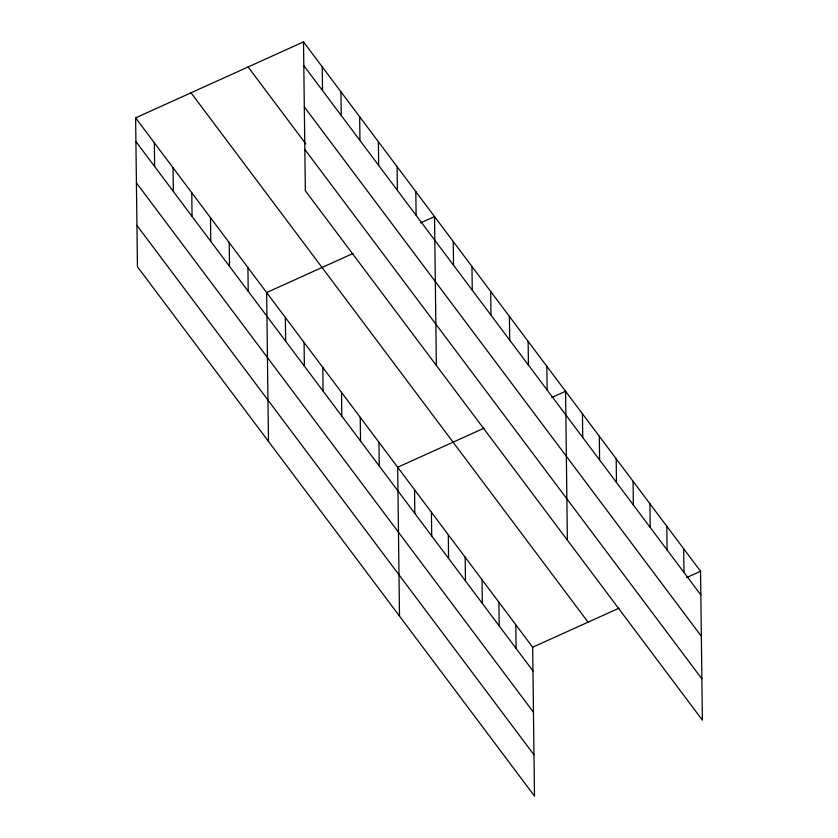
<?xml version="1.0" encoding="UTF-8"?>
<svg xmlns="http://www.w3.org/2000/svg" width="838" height="838" viewBox="0 0 838 838"><rect width="100%" height="100%" fill="white"/><g stroke="black" fill="none" stroke-linecap="round" stroke-linejoin="round"><path stroke-width="1.26" d="M135.62 117.865L532.664 647.229L534.487 796.1L137.442 266.735L135.62 117.865L303.513 41.9L700.558 571.265L702.38 720.135L305.336 190.771L303.513 41.9M352.976 253.495L266.641 292.556L268.464 441.427M420.686 222.856L434.534 216.592L436.357 365.462M483.997 428.187L397.673 467.248L399.496 616.119M551.718 397.547L565.566 391.283L567.378 540.154M532.664 647.229L618.989 608.179M686.71 577.539L700.558 571.265M303.806 65.594L700.851 594.959M304.309 106.897L701.354 636.272M248.111 66.967L305.818 143.916M304.823 149.457L701.877 678.832M191.022 92.798L588.077 622.163M135.913 141.559L532.958 670.924M136.416 182.862L533.46 712.237M136.94 225.422L533.984 754.797M683.682 548.764L683.976 572.469M666.807 526.274L667.1 549.969M649.942 503.774L650.225 527.469M633.067 481.274L633.35 504.968M616.192 458.774L616.475 482.468M599.317 436.284L599.599 459.978M582.441 413.783L582.724 437.478M546.847 366.332L547.141 390.026M528.129 341.37L528.422 365.064M515.789 624.729L516.082 648.423M509.41 316.418L509.703 340.113M498.924 602.239L499.207 625.934M490.691 291.456L490.984 315.151M482.049 579.739L482.332 603.433M471.972 266.505L472.265 290.199M465.174 557.239L465.457 580.933M453.253 241.543L453.547 265.237M448.299 534.738L448.581 558.433M431.423 512.238L431.706 535.943M415.816 191.64L416.109 215.335M414.548 489.748L414.831 513.443M397.107 166.678L397.39 190.373M378.388 141.727L378.671 165.421M378.954 442.286L379.247 465.991M359.67 116.765L359.952 140.459M360.235 417.334L360.529 441.029M340.951 91.813L341.234 115.508M341.516 392.383L341.81 416.077M322.232 66.851L322.525 90.546M322.798 367.421L323.091 391.116M304.079 342.47L304.372 366.164M285.36 317.508L285.653 341.202M247.933 267.594L248.216 291.299M229.214 242.643L229.497 266.337M210.495 217.691L210.778 241.386M191.776 192.73L192.059 216.424M173.057 167.778L173.351 191.473M154.339 142.816L154.632 166.511"/></g></svg>
